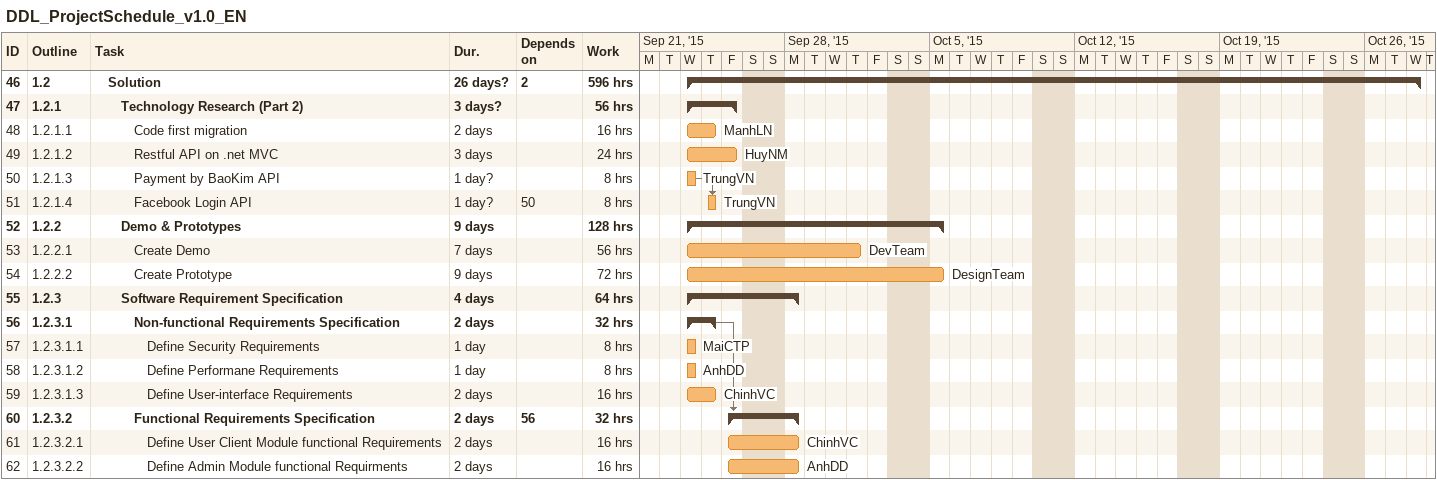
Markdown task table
DDL_ProjectSchedule_v1.0_EN

| ID | WBS | Task | Duration | Start | Finish | Predecessors | Resources | Work (h) |
|---|---|---|---|---|---|---|---|---|
| 46 | 1.2 | **Solution** | 26d? | 2015-09-23 | 2015-10-28 | 2 |  | 596 |
| 47 | 1.2.1 | **Technology Research (Part 2)** | 3d? | 2015-09-23 | 2015-09-25 |  |  | 56 |
| 48 | 1.2.1.1 | Code first migration | 2d | 2015-09-23 | 2015-09-24 |  | ManhLN | 16 |
| 49 | 1.2.1.2 | Restful API on .net MVC | 3d | 2015-09-23 | 2015-09-25 |  | HuyNM | 24 |
| 50 | 1.2.1.3 | Payment by BaoKim API | 1d? | 2015-09-23 | 2015-09-23 |  | TrungVN | 8 |
| 51 | 1.2.1.4 | Facebook Login API | 1d? | 2015-09-24 | 2015-09-24 | 50 | TrungVN | 8 |
| 52 | 1.2.2 | **Demo & Prototypes** | 9d | 2015-09-23 | 2015-10-05 |  |  | 128 |
| 53 | 1.2.2.1 | Create Demo | 7d | 2015-09-23 | 2015-10-01 |  | DevTeam | 56 |
| 54 | 1.2.2.2 | Create Prototype | 9d | 2015-09-23 | 2015-10-05 |  | DesignTeam | 72 |
| 55 | 1.2.3 | **Software Requirement Specification** | 4d | 2015-09-23 | 2015-09-28 |  |  | 64 |
| 56 | 1.2.3.1 | **Non-functional Requirements Specification** | 2d | 2015-09-23 | 2015-09-24 |  |  | 32 |
| 57 | 1.2.3.1.1 | Define Security Requirements | 1d | 2015-09-23 | 2015-09-23 |  | MaiCTP | 8 |
| 58 | 1.2.3.1.2 | Define Performane Requirements | 1d | 2015-09-23 | 2015-09-23 |  | AnhDD | 8 |
| 59 | 1.2.3.1.3 | Define User-interface Requirements | 2d | 2015-09-23 | 2015-09-24 |  | ChinhVC | 16 |
| 60 | 1.2.3.2 | **Functional Requirements Specification** | 2d | 2015-09-25 | 2015-09-28 | 56 |  | 32 |
| 61 | 1.2.3.2.1 | Define User Client Module functional Requirements | 2d | 2015-09-25 | 2015-09-28 |  | ChinhVC | 16 |
| 62 | 1.2.3.2.2 | Define Admin Module functional Requirments | 2d | 2015-09-25 | 2015-09-28 |  | AnhDD | 16 |
